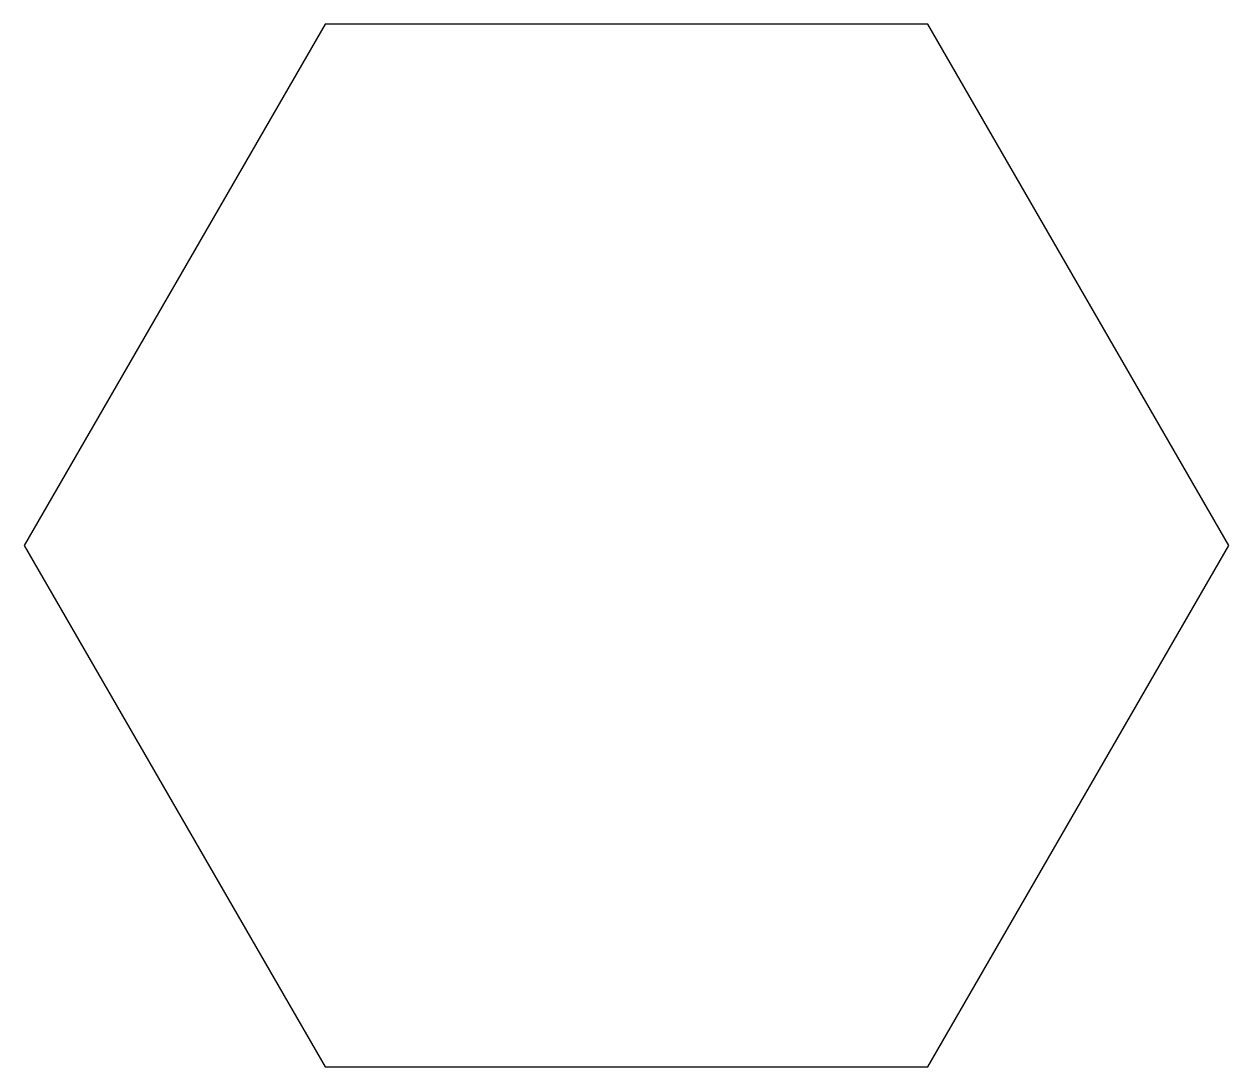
# Model space of a CAD drawing. Header units: metres. Extents: x -0.179 to 0.179, y -0.155 to 0.155.
import ezdxf

# ---------------------------------------------------------------- set-up
doc = ezdxf.new("R2010")
doc.units = ezdxf.units.M

msp = doc.modelspace()

# ---------------------------------------------------------------- linework, layer by layer
at = {"layer": 'Layer0'}
for p, q in [((-0.08957, 0.15513), (-0.17913, 0)), ((0.08957, 0.15513), (-0.08957, 0.15513)), ((0.17913, 0), (0.08957, 0.15513)), ((-0.17913, 0), (-0.08957, -0.15513)), ((0.08957, -0.15513), (0.17913, 0)), ((-0.08957, -0.15513), (0.08957, -0.15513))]:
    msp.add_line(p, q, dxfattribs=at)

doc.saveas('drawing.dxf')
